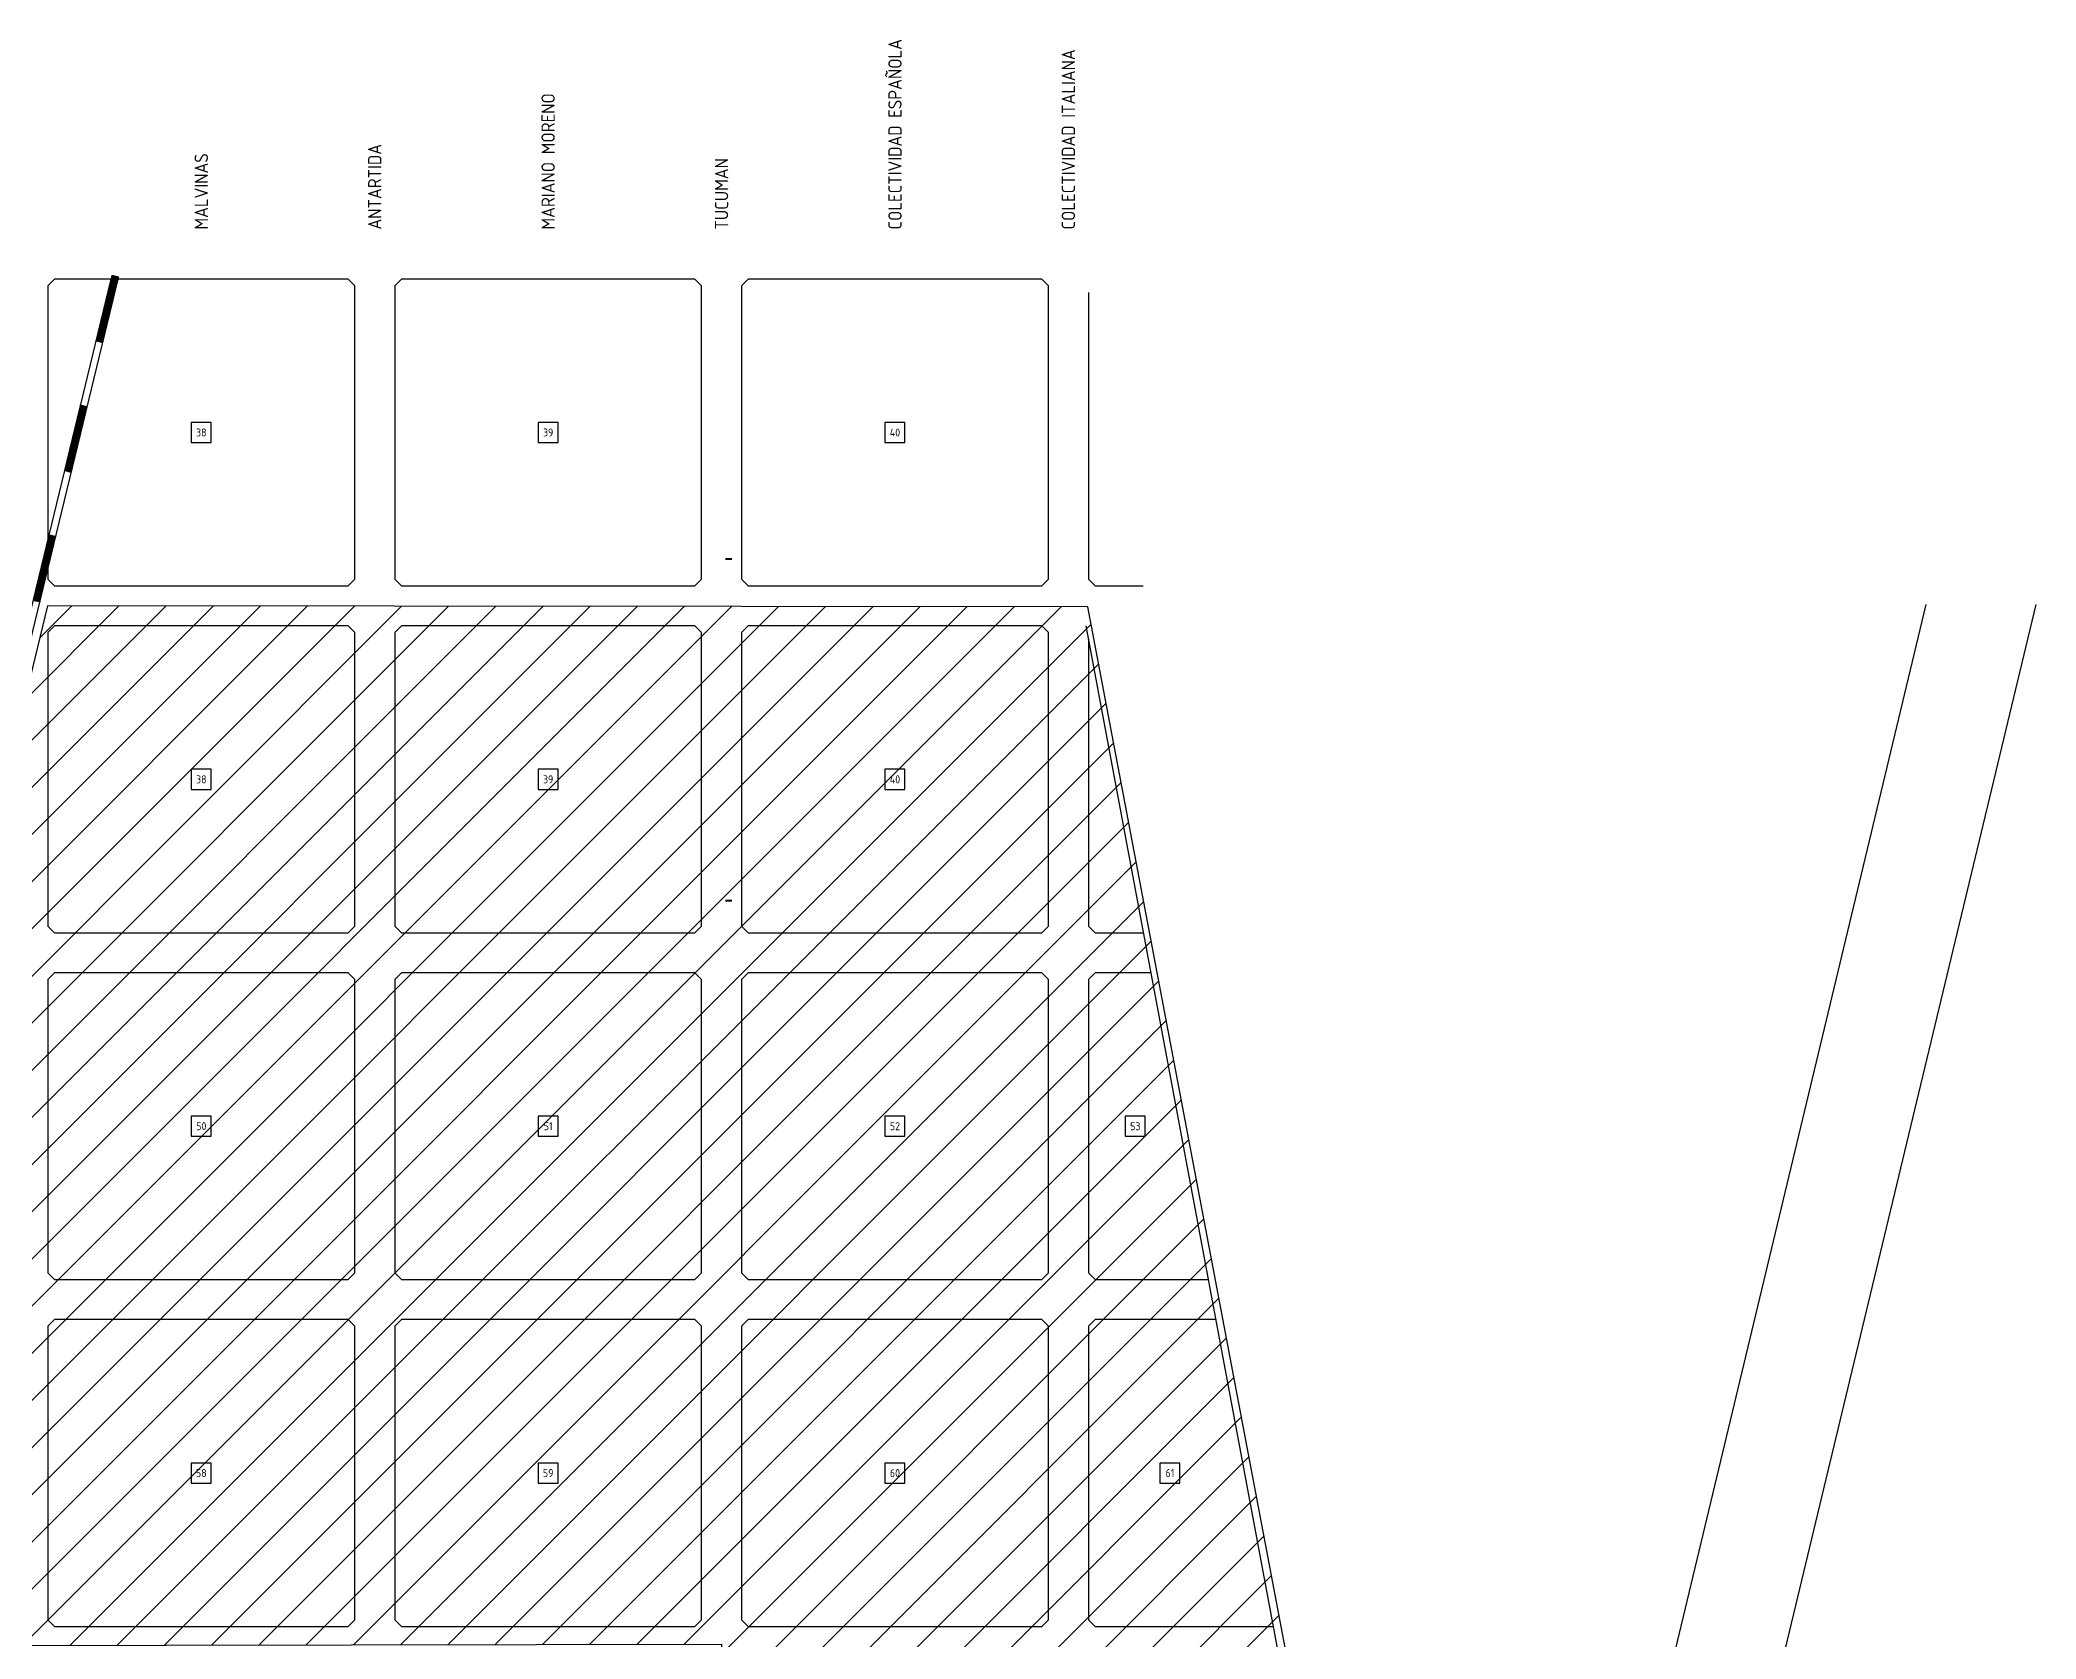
# Model space of a CAD drawing. Extents: x -48 to 13651, y -112 to 3468.
# Drawn here: x 12001 to 13497, y 2270 to 3468 of the extents above; entities that cross this region are included whole.
import ezdxf
from ezdxf.enums import TextEntityAlignment as Align

# ---------------------------------------------------------------- set-up
doc = ezdxf.new("R2010")
doc.units = 0
doc.header["$LTSCALE"] = 6
doc.header["$MEASUREMENT"] = 0
for name, color, linetype in [('AMPLIACIONES', 2, 'CONTINUOUS'), ('Cotas', 7, 'CONTINUOUS'), ('MANZANAS', 7, 'CONTINUOUS'), ('NOMB_CALLES', 4, 'CONTINUOUS'), ('NUMERO-MANZANA', 4, 'CONTINUOUS'), ('PROGRESIVA', 60, 'CONTINUOUS'), ('sectores nuevos', 252, 'CONTINUOUS')]:
    doc.layers.add(name, color=color, linetype=linetype)
doc.styles.add('GEOSLAB703LTBT', font='isocp.shx', dxfattribs={"width": 0.9, "height": 8})

# ---------------------------------------------------------------- blocks, each defined once
blk = doc.blocks.new('CUADRADO')
at = {"layer": 'NUMERO-MANZANA', "linetype": 'Continuous'}
blk.add_lwpolyline([(-7.5, -7.5), (7.5, -7.5), (7.5, 7.5), (-7.5, 7.5)], close=True, dxfattribs=at)
blk = doc.blocks.new('Tapa')
at = {"layer": 'Cotas', "lineweight": 40, "ltscale": 3}
blk.add_line((-2.4, 0), (2.4, 0), dxfattribs=at)

msp = doc.modelspace()

# ---------------------------------------------------------------- hatches: boundary and pattern name
at = {"layer": 'MANZANAS', "ltscale": 0.1}
h = msp.add_hatch(dxfattribs=at)
h.set_pattern_fill('ANSI37', color=256, style=0)
h.set_pattern_definition([(45, (9525.11526, 291.72789), (-0.0883883476, 0.0883883476), []), (135, (9525.11526, 291.72789), (-0.0883883476, -0.0883883476), [])])
h.paths.add_polyline_path([(12059.543, 3290.678), (12054.684, 3291.857), (12042.796, 3242.858), (12047.655, 3241.679)])
h = msp.add_hatch(dxfattribs=at)
h.set_pattern_fill('ANSI37', color=256, style=0)
h.set_pattern_definition([(45, (9501.5238, 194.48526), (-0.0883883476, 0.0883883476), []), (135, (9501.5238, 194.48526), (-0.0883883476, -0.0883883476), [])])
h.paths.add_polyline_path([(12035.951, 3193.436), (12031.092, 3194.615), (12019.205, 3145.616), (12024.064, 3144.437)])
h = msp.add_hatch(dxfattribs=at)
h.set_pattern_fill('ANSI37', color=256, style=0)
h.set_pattern_definition([(45, (9477.93235, 97.24263), (-0.0883883476, 0.0883883476), []), (135, (9477.93235, 97.24263), (-0.0883883476, -0.0883883476), [])])
h.paths.add_polyline_path([(12012.36, 3096.193), (12007.501, 3097.372), (11995.613, 3048.373), (12000.472, 3047.194)])
at = {"layer": 'sectores nuevos'}
h = msp.add_hatch(dxfattribs=at)
h.set_pattern_fill('ANSI31', color=256, scale=200, style=0)
h.paths.add_polyline_path([(12006.314, 3044.145), (11817.431, 2264.693), (12511.481, 2265.964), (12511.021, 2007.346), (12982.316, 2009.035), (12786.2, 3043.423)])

# ---------------------------------------------------------------- linework, layer by layer
at = {"layer": 'MANZANAS', "ltscale": 0.1}
msp.add_line((11237.801, -75.287), (12054.026, 3289.145), dxfattribs=at)
at = {"layer": 'MANZANAS'}
for p, q in [((11242.946, -75.287), (12059.171, 3289.145)), ((12006.575, 3284.145), (12011.575, 3289.145)), ((12006.575, 3284.145), (12006.575, 3064.145)), ((12231.575, 3289.145), (12011.575, 3289.145)), ((12231.575, 3289.145), (12236.575, 3284.145)), ((12236.575, 3064.145), (12236.575, 3284.145)), ((12266.575, 3284.145), (12271.575, 3289.145)), ((12266.575, 3284.145), (12266.575, 3064.145)), ((12491.575, 3289.145), (12271.575, 3289.145)), ((12496.575, 3284.145), (12491.575, 3289.145)), ((12496.575, 3064.145), (12496.575, 3284.145)), ((12526.575, 3284.145), (12531.575, 3289.145)), ((12526.575, 3284.145), (12526.575, 3064.145)), ((12751.575, 3289.145), (12531.575, 3289.145)), ((12751.575, 3289.145), (12756.575, 3284.145)), ((12756.575, 3064.145), (12756.575, 3284.145)), ((12786.575, 3279.145), (12786.575, 3064.145)), ((12006.575, 3064.145), (12011.575, 3059.145)), ((12011.575, 3059.145), (12231.575, 3059.145)), ((12236.575, 3064.145), (12231.575, 3059.145)), ((12271.575, 3059.145), (12266.575, 3064.145)), ((12271.575, 3059.145), (12491.575, 3059.145)), ((12496.575, 3064.145), (12491.575, 3059.145)), ((12526.575, 3064.145), (12531.575, 3059.145)), ((12531.575, 3059.145), (12751.575, 3059.145)), ((12751.575, 3059.145), (12756.575, 3064.145)), ((12786.575, 3064.145), (12791.575, 3059.145)), ((12791.575, 3059.145), (12827.746, 3059.145)), ((13169.524, 2024.007), (13414.717, 3045.311)), ((13207.499, 1839.491), (13496.99, 3045.311)), ((12006.575, 3024.145), (12011.575, 3029.145)), ((12006.575, 3024.145), (12006.575, 2804.145)), ((12231.575, 3029.145), (12011.575, 3029.145)), ((12231.575, 3029.145), (12236.575, 3024.145)), ((12236.575, 2804.145), (12236.575, 3024.145)), ((12266.575, 3024.145), (12271.575, 3029.145)), ((12266.575, 3024.145), (12266.575, 2804.145)), ((12491.575, 3029.145), (12271.575, 3029.145)), ((12496.575, 3024.145), (12491.575, 3029.145)), ((12496.575, 2804.145), (12496.575, 3024.145)), ((12526.575, 3024.145), (12531.575, 3029.145)), ((12526.575, 3024.145), (12526.575, 2804.145)), ((12751.575, 3029.145), (12531.575, 3029.145)), ((12751.575, 3029.145), (12756.575, 3024.145)), ((12756.575, 2804.145), (12756.575, 3024.145)), ((12784.703, 3029.145), (12973.72, 2019.145)), ((12786.575, 3019.145), (12786.575, 2804.145)), ((12006.575, 2804.145), (12011.575, 2799.145)), ((12011.575, 2799.145), (12231.575, 2799.145)), ((12236.575, 2804.145), (12231.575, 2799.145)), ((12271.575, 2799.145), (12266.575, 2804.145)), ((12271.575, 2799.145), (12491.575, 2799.145)), ((12496.575, 2804.145), (12491.575, 2799.145)), ((12526.575, 2804.145), (12531.575, 2799.145)), ((12531.575, 2799.145), (12751.575, 2799.145)), ((12751.575, 2799.145), (12756.575, 2804.145)), ((12786.575, 2804.145), (12791.575, 2799.145)), ((12791.575, 2799.145), (12827.746, 2799.145)), ((12011.575, 2769.145), (12006.575, 2764.145)), ((12231.575, 2769.145), (12011.575, 2769.145)), ((12231.575, 2769.145), (12236.575, 2764.145)), ((12266.575, 2764.145), (12271.575, 2769.145)), ((12491.575, 2769.145), (12271.575, 2769.145)), ((12491.575, 2769.145), (12496.575, 2764.145)), ((12526.575, 2764.145), (12531.575, 2769.145)), ((12751.575, 2769.145), (12531.575, 2769.145)), ((12756.575, 2764.145), (12751.575, 2769.145)), ((12791.575, 2769.145), (12786.575, 2764.145)), ((12833.361, 2769.145), (12791.575, 2769.145)), ((12006.575, 2764.145), (12006.575, 2544.145)), ((12236.575, 2544.145), (12236.575, 2764.145)), ((12266.575, 2764.145), (12266.575, 2544.145)), ((12496.575, 2544.145), (12496.575, 2764.145)), ((12526.575, 2764.145), (12526.575, 2544.145)), ((12756.575, 2544.145), (12756.575, 2764.145)), ((12786.575, 2764.145), (12786.575, 2544.145)), ((12011.575, 2539.145), (12006.575, 2544.145)), ((12231.575, 2539.145), (12236.575, 2544.145)), ((12271.575, 2539.145), (12266.575, 2544.145)), ((12491.575, 2539.145), (12496.575, 2544.145)), ((12531.575, 2539.145), (12526.575, 2544.145)), ((12756.575, 2544.145), (12751.575, 2539.145)), ((12791.575, 2539.145), (12786.575, 2544.145)), ((12011.575, 2539.145), (12231.575, 2539.145)), ((12271.575, 2539.145), (12491.575, 2539.145)), ((12531.575, 2539.145), (12751.575, 2539.145)), ((12791.575, 2539.145), (12876.404, 2539.145)), ((12006.575, 2504.145), (12011.575, 2509.145)), ((12006.575, 2504.145), (12006.575, 2284.145)), ((12231.575, 2509.145), (12011.575, 2509.145)), ((12231.575, 2509.145), (12236.575, 2504.145)), ((12236.575, 2284.145), (12236.575, 2504.145)), ((12266.575, 2504.145), (12271.575, 2509.145)), ((12266.575, 2504.145), (12266.575, 2284.145)), ((12491.575, 2509.145), (12271.575, 2509.145)), ((12491.575, 2509.145), (12496.575, 2504.145)), ((12496.575, 2284.145), (12496.575, 2504.145)), ((12526.575, 2504.145), (12531.575, 2509.145)), ((12526.575, 2504.145), (12526.575, 2284.145)), ((12751.575, 2509.145), (12531.575, 2509.145)), ((12751.575, 2509.145), (12756.575, 2504.145)), ((12756.575, 2284.145), (12756.575, 2504.145)), ((12786.575, 2504.145), (12791.575, 2509.145)), ((12786.575, 2504.145), (12786.575, 2284.145)), ((12882.019, 2509.145), (12791.575, 2509.145)), ((12011.575, 2279.145), (12006.575, 2284.145)), ((12011.575, 2279.145), (12231.575, 2279.145)), ((12231.575, 2279.145), (12236.575, 2284.145)), ((12271.575, 2279.145), (12266.575, 2284.145)), ((12271.575, 2279.145), (12491.575, 2279.145)), ((12491.575, 2279.145), (12496.575, 2284.145)), ((12526.575, 2284.145), (12531.575, 2279.145)), ((12531.575, 2279.145), (12751.575, 2279.145)), ((12751.575, 2279.145), (12756.575, 2284.145)), ((12791.575, 2279.145), (12786.575, 2284.145)), ((12791.575, 2279.145), (12925.062, 2279.145))]:
    msp.add_line(p, q, dxfattribs=at)
at = {"layer": 'MANZANAS', "color": 12}
for p, q in [((12054.684, 3291.857), (12059.543, 3290.678)), ((12042.796, 3242.858), (12047.655, 3241.679)), ((12031.092, 3194.615), (12035.951, 3193.436)), ((12019.205, 3145.616), (12024.064, 3144.437)), ((12007.501, 3097.372), (12012.36, 3096.193))]:
    msp.add_line(p, q, dxfattribs=at)
at = {"layer": 'sectores nuevos'}
msp.add_lwpolyline([(12006.314, 3044.145), (11817.431, 2264.693), (12511.481, 2265.964), (12511.021, 2007.346), (12982.316, 2009.035), (12786.2, 3043.423)], close=True, dxfattribs=at)

# ---------------------------------------------------------------- block references
at = {"layer": 'AMPLIACIONES', "ltscale": 0.1}
for p in [(12121.575, 3174.145), (12381.575, 3174.145), (12641.575, 3174.145), (12121.575, 2914.145), (12381.575, 2914.145), (12641.575, 2914.145), (12121.575, 2654.145), (12381.575, 2654.145), (12641.575, 2654.145), (12821.731, 2654.145), (12121.575, 2394.145), (12381.575, 2394.145), (12641.575, 2394.145), (12847.697, 2394.145)]:
    msp.add_blockref('CUADRADO', p, dxfattribs=at)
at = {"layer": 'PROGRESIVA', "rotation": 180}
for p in [(12516.97, 3079.145), (12516.97, 2823.145)]:
    msp.add_blockref('Tapa', p, dxfattribs=at)

# ---------------------------------------------------------------- texts
at = {"layer": 'NOMB_CALLES', "style": 'GEOSLAB703LTBT'}
for s, p in [('COLECTIVIDAD ESPAÑOLA', (12641.575, 3326.243)), ('COLECTIVIDAD ITALIANA', (12771.575, 3326.272)), ('MARIANO MORENO', (12381.575, 3326.243)), ('MALVINAS', (12121.575, 3326.243)), ('ANTARTIDA', (12251.575, 3326.243)), ('TUCUMAN', (12511.575, 3326.243))]:
    msp.add_text(s, height=10, rotation=90, dxfattribs=at).set_placement(p, align=Align.MIDDLE_LEFT)
at = {"layer": 'NUMERO-MANZANA', "style": 'GEOSLAB703LTBT'}
for s, p in [('38', (12121.575, 3174.145)), ('39', (12381.575, 3174.145)), ('40', (12641.575, 3174.145)), ('38', (12121.575, 2914.145)), ('39', (12381.575, 2914.145)), ('40', (12641.575, 2914.145)), ('50', (12121.575, 2654.145)), ('51', (12381.575, 2654.145)), ('52', (12641.575, 2654.145)), ('53', (12821.731, 2654.145)), ('58', (12121.575, 2394.145)), ('59', (12381.575, 2394.145)), ('60', (12641.575, 2394.145)), ('61', (12847.697, 2394.145))]:
    msp.add_text(s, height=6, dxfattribs=at).set_placement(p, align=Align.MIDDLE)

doc.saveas('drawing.dxf')
